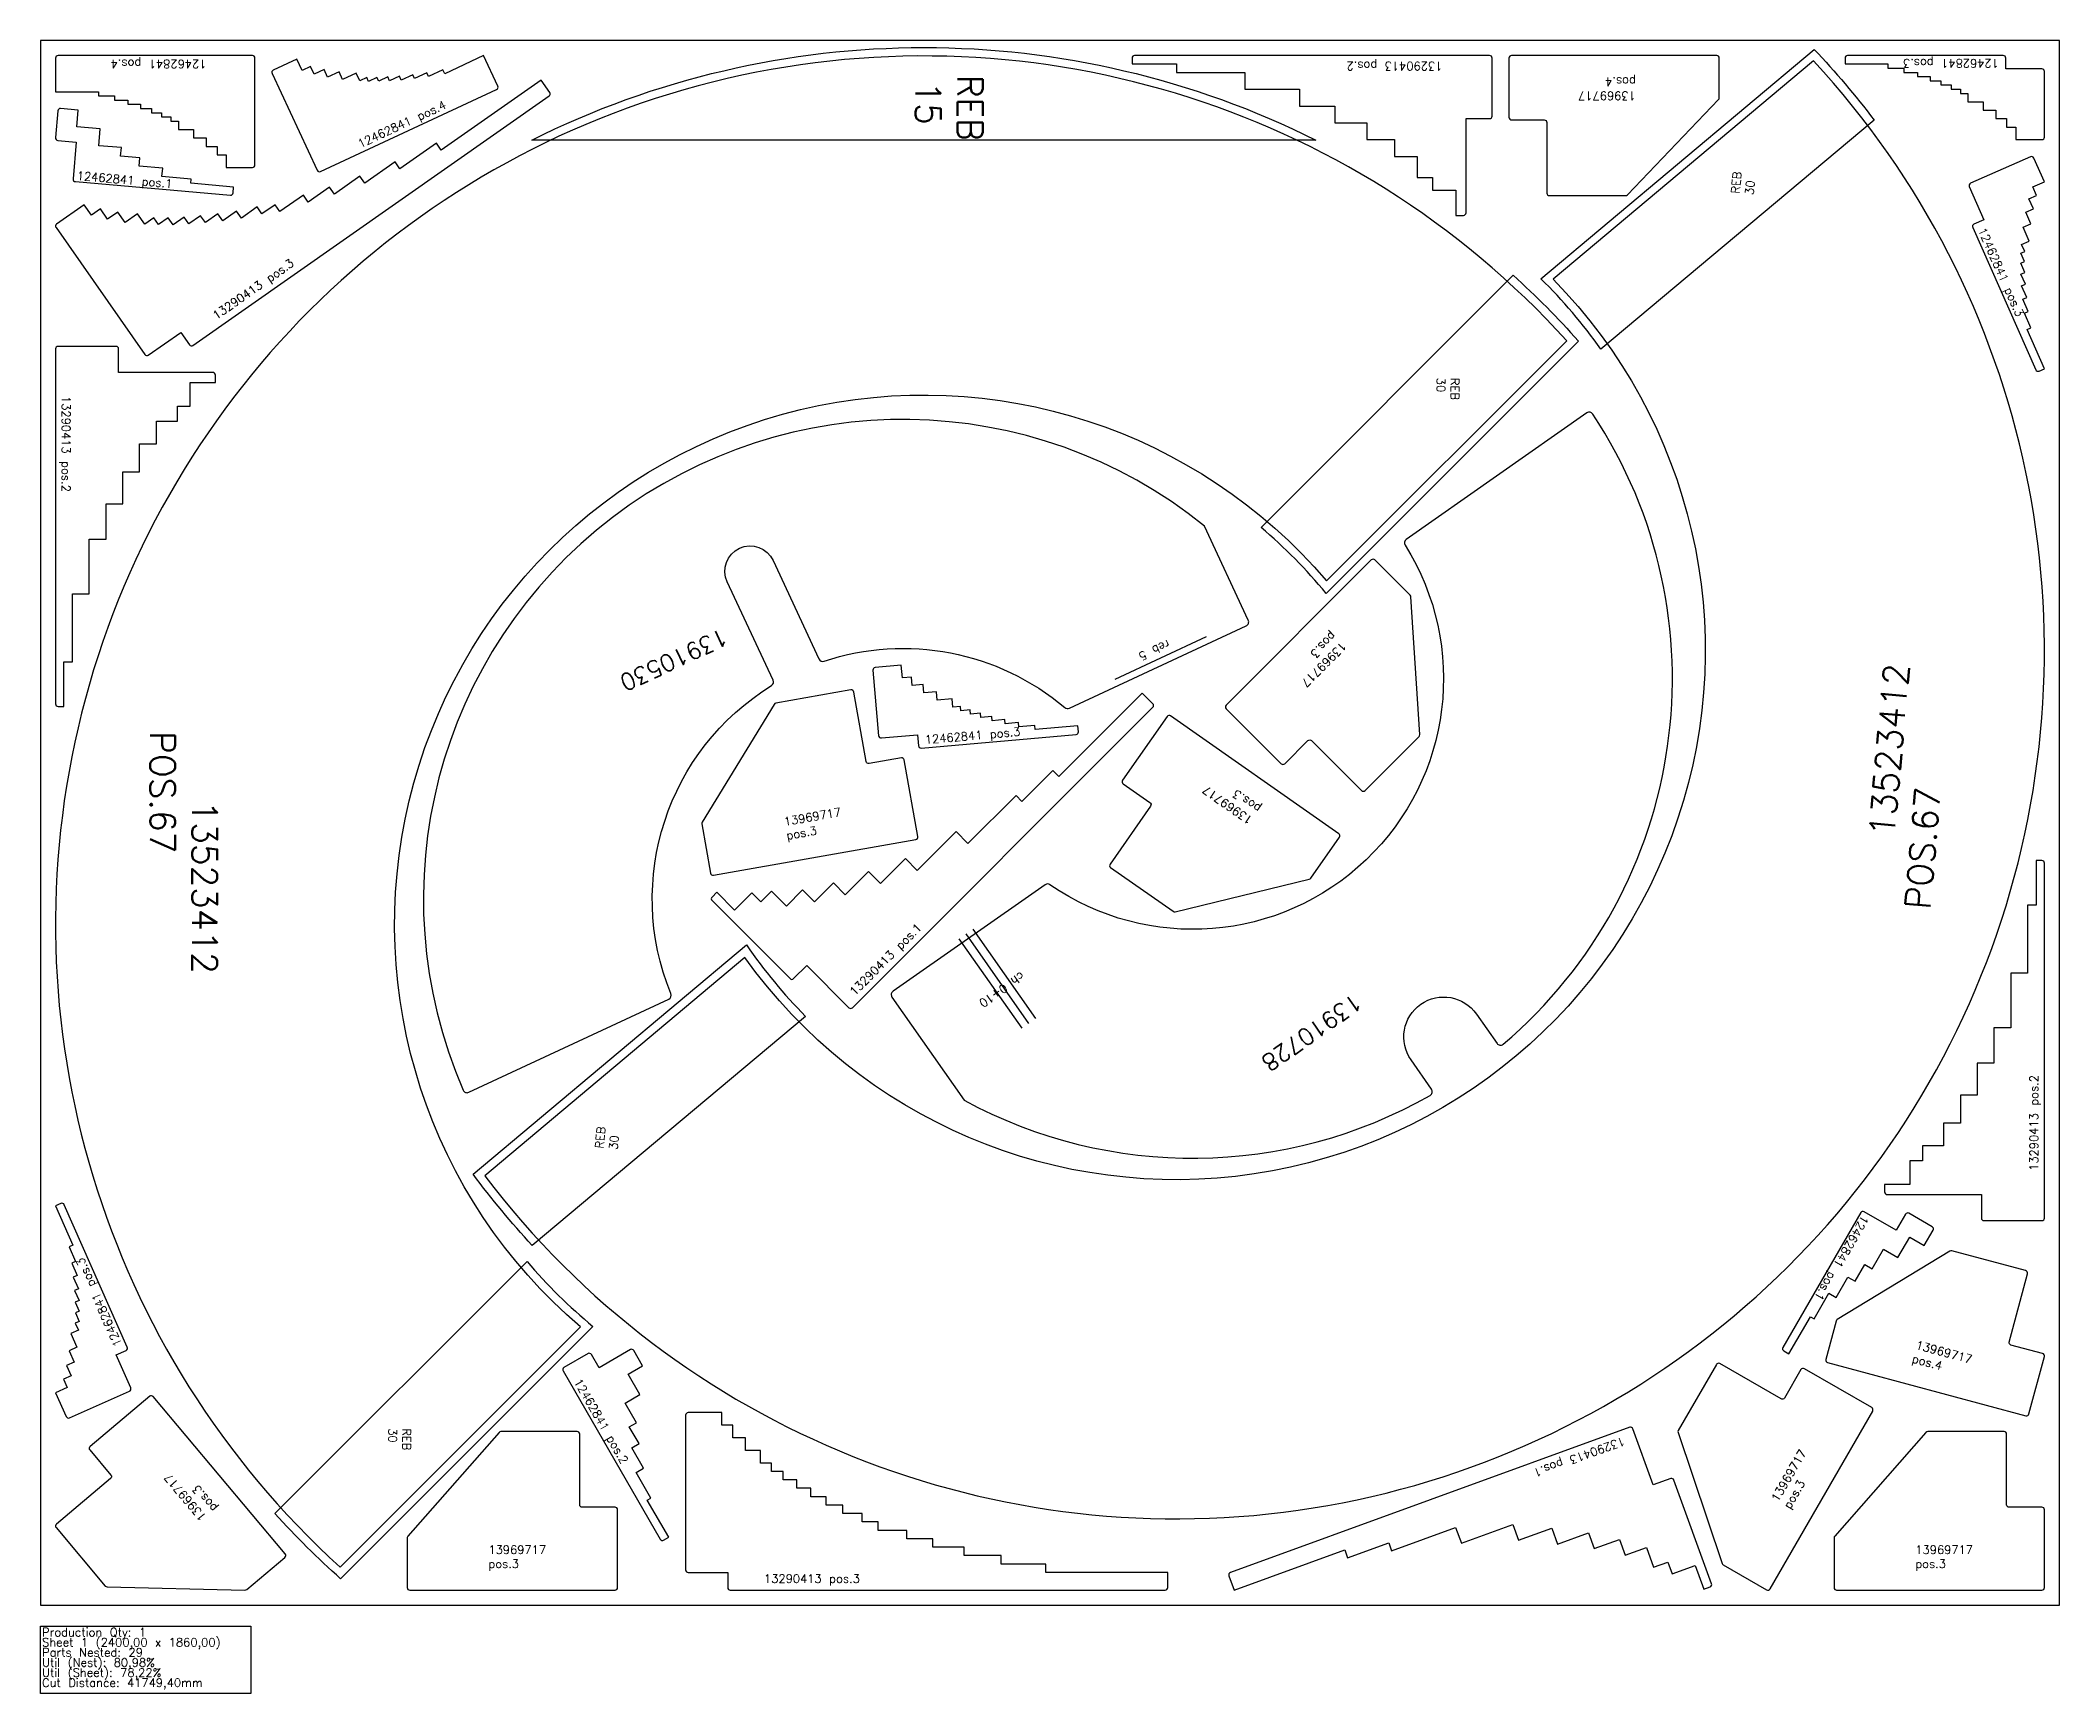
# Model space of a CAD drawing. Header units: millimetres. Extents: x 0 to 2400, y -105 to 1860.
import ezdxf

# ---------------------------------------------------------------- set-up
doc = ezdxf.new("R2010")
doc.units = ezdxf.units.MM
for name, color, linetype in [('12462841', 7, 'Continuous'), ('13290413', 7, 'Continuous'), ('13910530', 7, 'Continuous'), ('13910728', 7, 'Continuous'), ('13969717', 7, 'Continuous'), ('Chanfro', 7, 'Continuous'), ('Rebaixo', 7, 'Continuous'), ('sheet', 24, 'Continuous'), ('Stats', 7, 'Continuous'), ('Texto', 7, 'Continuous')]:
    doc.layers.add(name, color=color, linetype=linetype)
doc.styles.get("Standard").update_dxf_attribs({"font": 'txt.shx'})

msp = doc.modelspace()

# ---------------------------------------------------------------- linework, layer by layer
at = {"color": 1}
for points in [[(21, 1842, 0.414214), (18, 1839), (18, 1799), (69, 1799), (69, 1794), (88, 1794), (88, 1789), (104, 1789), (104, 1784), (119, 1784), (119, 1779), (132, 1779), (132, 1774), (144, 1774), (144, 1769), (155, 1769), (155, 1764), (164, 1764), (164, 1754), (182, 1754), (182, 1744), (197, 1744), (197, 1734), (210, 1734), (210, 1724), (221, 1724), (221, 1709), (252, 1709, 0.414214), (255, 1712), (255, 1839, 0.414214), (252, 1842)], [(542.3, 1801.7, 0.414214), (543.8, 1805.7), (526.8, 1842), (480.6, 1820.4), (478.5, 1825), (461.3, 1816.9), (459.2, 1821.5), (444.7, 1814.7), (442.6, 1819.2), (429, 1812.9), (426.9, 1817.4), (415.1, 1811.9), (413, 1816.5), (402.1, 1811.4), (400, 1815.9), (390, 1811.3), (387.9, 1815.8), (379.7, 1812), (375.5, 1821.1), (359.2, 1813.5), (355, 1822.5), (341.4, 1816.2), (337.1, 1825.2), (325.4, 1819.8), (321.1, 1828.8), (311.2, 1824.2), (304.8, 1837.8), (276.7, 1824.7, 0.414214), (275.3, 1820.7), (329, 1705.6, 0.414214), (332.9, 1704.1)]]:
    msp.add_lwpolyline(points, format="xyb", close=True, dxfattribs=at)
at = {"color": 2}
msp.add_lwpolyline([(1814.2, 1503, 1.049682), (356.5, 45.2), (642, 330.8, -1.082918), (1528.7, 1217.5)], format="xyb", close=True, dxfattribs=at)
at = {"color": 3}
msp.add_lwpolyline([(528.1, 510.5, 1.049682), (2107.4, 1835.7), (1798, 1576.1, -1.082918), (837.4, 770.1)], format="xyb", close=True, dxfattribs=at)
at = {"layer": '12462841', "color": 1}
for points in [[(2148, 1842, 0.414214), (2145, 1839), (2145, 1832), (2196, 1832), (2196, 1827), (2215, 1827), (2215, 1822), (2231, 1822), (2231, 1817), (2246, 1817), (2246, 1812), (2259, 1812), (2259, 1807), (2271, 1807), (2271, 1802), (2282, 1802), (2282, 1797), (2291, 1797), (2291, 1787), (2309, 1787), (2309, 1777), (2324, 1777), (2324, 1767), (2337, 1767), (2337, 1757), (2348, 1757), (2348, 1742), (2379, 1742, 0.414214), (2382, 1745), (2382, 1823, 0.414214), (2379, 1826), (2336, 1826), (2336, 1839, 0.414214), (2333, 1842)], [(225.9, 1676, 0.414214), (229.1, 1678.7), (229.7, 1685.7), (178.9, 1690.1), (179.4, 1695.1), (144.5, 1698.2), (145.4, 1708.1), (117.5, 1710.6), (118.3, 1720.5), (95.4, 1722.5), (96.3, 1732.5), (69.4, 1734.8), (71.1, 1754.8), (43.3, 1757.2), (45, 1777.1), (24.1, 1779, 0.414214), (20.8, 1776.2), (18, 1744.4, 0.414214), (20.8, 1741.1), (42.7, 1739.2), (38.8, 1695.4, 0.414214), (41.6, 1692.1)], [(2371.6, 1468.5, 0.414214), (2375.6, 1467), (2382, 1469.8), (2361.3, 1516.4), (2365.9, 1518.5), (2358.2, 1535.8), (2362.8, 1537.9), (2356.3, 1552.5), (2360.9, 1554.5), (2354.8, 1568.2), (2359.3, 1570.2), (2354.1, 1582.1), (2358.7, 1584.2), (2353.8, 1595.1), (2358.4, 1597.2), (2353.9, 1607.2), (2358.5, 1609.2), (2354.8, 1617.5), (2364, 1621.5), (2356.7, 1638), (2365.8, 1642), (2359.7, 1655.7), (2368.9, 1659.8), (2363.6, 1671.7), (2372.7, 1675.7), (2368.3, 1685.8), (2382, 1691.9), (2369.4, 1720.2, 0.414214), (2365.5, 1721.7), (2294.2, 1690.1, 0.414214), (2292.6, 1686.2), (2310.1, 1646.9), (2298.2, 1641.6, 0.414214), (2296.7, 1637.6)], [(1231.1, 1035.1, 0.414214), (1233.8, 1038.3), (1233.2, 1045.3), (1182.4, 1040.8), (1182, 1045.8), (1163.1, 1044.2), (1162.6, 1049.1), (1146.7, 1047.8), (1146.2, 1052.7), (1131.3, 1051.4), (1130.9, 1056.4), (1117.9, 1055.3), (1117.5, 1060.3), (1105.5, 1059.2), (1105.1, 1064.2), (1094.1, 1063.2), (1093.7, 1068.2), (1084.7, 1067.4), (1083.9, 1077.4), (1065.9, 1075.8), (1065.1, 1085.8), (1050.1, 1084.5), (1049.2, 1094.4), (1036.3, 1093.3), (1035.4, 1103.3), (1024.5, 1102.3), (1023.2, 1117.3), (992.3, 1114.6, 0.414214), (989.5, 1111.3), (996.3, 1033.6, 0.414214), (999.6, 1030.9), (1042.4, 1034.6), (1043.6, 1021.7, 0.414214), (1046.8, 1018.9)], [(28.4, 476.1, 0.414214), (24.4, 477.6), (18, 474.8), (38.7, 428.1), (34.1, 426.1), (41.8, 408.7), (37.2, 406.7), (43.7, 392.1), (39.1, 390.1), (45.2, 376.3), (40.7, 374.3), (45.9, 362.4), (41.3, 360.4), (46.2, 349.4), (41.6, 347.4), (46.1, 337.4), (41.5, 335.3), (45.2, 327.1), (36, 323), (43.3, 306.6), (34.2, 302.5), (40.3, 288.8), (31.1, 284.8), (36.4, 272.9), (27.3, 268.8), (31.7, 258.8), (18, 252.7), (30.6, 224.4, 0.414214), (34.5, 222.8), (105.8, 254.4, 0.414214), (107.4, 258.4), (89.9, 297.7), (101.8, 303, 0.414214), (103.3, 306.9)], [(2071.1, 306.4, 0.414214), (2072.2, 302.3), (2078.3, 298.8), (2103.8, 343), (2108.1, 340.5), (2125.6, 370.8), (2134.3, 365.8), (2148.3, 390.1), (2156.9, 385.1), (2168.4, 405), (2177.1, 400), (2190.6, 423.4), (2207.9, 413.4), (2221.9, 437.6), (2239.2, 427.6), (2249.7, 445.8, 0.414214), (2248.6, 449.9), (2220.9, 465.9, 0.414214), (2216.8, 464.8), (2205.8, 445.8), (2167.7, 467.8, 0.414214), (2163.6, 466.7)], [(621.2, 278.5), (736.7, 78.5, 0.414214), (740.8, 77.4), (746.9, 80.9), (721.4, 125), (725.7, 127.5), (708.2, 157.9), (716.9, 162.9), (702.9, 187.1), (711.5, 192.1), (700, 212), (708.7, 217), (695.2, 240.4), (712.5, 250.4), (698.5, 274.6), (715.8, 284.6), (705.3, 302.8, 0.414214), (701.2, 303.9), (664, 282.4), (655, 298, 0.414214), (650.9, 299.1), (622.3, 282.6, 0.414214)]]:
    msp.add_lwpolyline(points, format="xyb", close=True, dxfattribs=at)
at = {"layer": '13290413', "color": 1}
for points in [[(1722.5, 1842), (1300.5, 1842, 0.414214), (1297.5, 1839), (1297.5, 1832), (1350.5, 1832), (1350.5, 1822), (1431.5, 1822), (1431.5, 1802), (1496.5, 1802), (1496.5, 1782), (1538.5, 1782), (1538.5, 1762), (1576.5, 1762), (1576.5, 1742), (1609.5, 1742), (1609.5, 1722), (1636.5, 1722), (1636.5, 1697), (1654.5, 1697), (1654.5, 1682), (1682.5, 1682), (1682.5, 1652), (1691.5, 1652, 0.414214), (1694.5, 1655), (1694.5, 1767), (1722.5, 1767, 0.414214), (1725.5, 1770), (1725.5, 1839, 0.414214)], [(166.8, 1512.9), (177.1, 1498.1, 0.414214), (181.3, 1497.4), (604.8, 1793.9, 0.414214), (605.5, 1798.1), (595.2, 1812.8), (476.4, 1729.7), (470.7, 1737.9), (427.3, 1707.5), (421.5, 1715.7), (385.5, 1690.4), (379.8, 1698.6), (349.4, 1677.4), (343.7, 1685.6), (318.3, 1667.8), (312.6, 1676), (284.7, 1656.5), (279, 1664.7), (263.4, 1653.8), (257.7, 1662), (238.9, 1648.8), (233.1, 1657), (216.7, 1645.5), (211, 1653.7), (196.3, 1643.4), (190.5, 1651.6), (176.6, 1641.8), (170.9, 1650), (157.7, 1640.8), (152, 1649), (140.5, 1641), (134.8, 1649.2), (124.2, 1641.7), (115.6, 1654), (100.8, 1643.7), (92.2, 1656), (79.9, 1647.4), (71.3, 1659.7), (60.7, 1652.2), (52.1, 1664.5), (19.3, 1641.5, 0.414214), (18.6, 1637.4), (124.1, 1486.6, 0.414214), (128.3, 1485.9)], [(18, 1493.3), (18, 1071.3, 0.414214), (21, 1068.3), (28, 1068.3), (28, 1121.3), (38, 1121.3), (38, 1202.3), (58, 1202.3), (58, 1267.3), (78, 1267.3), (78, 1309.3), (98, 1309.3), (98, 1347.3), (118, 1347.3), (118, 1380.3), (138, 1380.3), (138, 1407.3), (163, 1407.3), (163, 1425.3), (178, 1425.3), (178, 1453.3), (208, 1453.3), (208, 1462.3, 0.414214), (205, 1465.3), (93, 1465.3), (93, 1493.3, 0.414214), (90, 1496.3), (21, 1496.3, 0.414214)], [(961, 710.2, 0.414214), (965.2, 710.2), (1322.3, 1067.3, 0.414214), (1322.3, 1071.5), (1309.6, 1084.2), (1210.6, 985.2), (1203.5, 992.3), (1166.7, 955.5), (1159.7, 962.6), (1102.4, 905.3), (1088.3, 919.5), (1042.3, 873.5), (1028.1, 887.7), (998.5, 858), (984.3, 872.1), (956.7, 844.5), (942.6, 858.7), (920, 836), (905.8, 850.2), (886.7, 831.1), (869, 848.8), (856.3, 836), (845.7, 846.6), (825.2, 826.1), (804, 847.4), (798.3, 841.7, 0.414214), (798.3, 837.5), (891, 744.8, 0.414214), (895.2, 744.8), (910.8, 760.4)], [(2382, 460.2), (2382, 882.2, 0.414214), (2379, 885.2), (2372, 885.2), (2372, 832.2), (2362, 832.2), (2362, 751.2), (2342, 751.2), (2342, 686.2), (2322, 686.2), (2322, 644.2), (2302, 644.2), (2302, 606.2), (2282, 606.2), (2282, 573.2), (2262, 573.2), (2262, 546.2), (2237, 546.2), (2237, 528.2), (2222, 528.2), (2222, 500.2), (2192, 500.2), (2192, 491.2, 0.414214), (2195, 488.2), (2307, 488.2), (2307, 460.2, 0.414214), (2310, 457.2), (2379, 457.2, 0.414214)], [(816.9, 39), (816.9, 21, 0.414214), (819.9, 18), (1336.9, 18, 0.414214), (1339.9, 21), (1339.9, 39), (1194.9, 39), (1194.9, 49), (1141.9, 49), (1141.9, 59), (1097.9, 59), (1097.9, 69), (1060.9, 69), (1060.9, 79), (1029.9, 79), (1029.9, 89), (995.9, 89), (995.9, 99), (976.9, 99), (976.9, 109), (953.9, 109), (953.9, 119), (933.9, 119), (933.9, 129), (915.9, 129), (915.9, 139), (898.9, 139), (898.9, 149), (882.9, 149), (882.9, 159), (868.9, 159), (868.9, 169), (855.9, 169), (855.9, 184), (837.9, 184), (837.9, 199), (822.9, 199), (822.9, 214), (809.9, 214), (809.9, 229), (769.9, 229, 0.414214), (766.9, 226), (766.9, 42, 0.414214), (769.9, 39)], [(1892.8, 209.7, 0.414214), (1889, 211.5), (1414.4, 38.8, 0.414214), (1412.6, 34.9), (1418.8, 18), (1550.3, 65.9), (1553.7, 56.5), (1602.6, 74.3), (1606, 64.9), (1682.1, 92.6), (1689, 73.8), (1750.1, 96), (1756.9, 77.2), (1796.4, 91.6), (1803.2, 72.8), (1839.9, 86.1), (1846.7, 67.3), (1876.8, 78.3), (1883.6, 59.5), (1909, 68.7), (1917.5, 45.2), (1934.5, 51.4), (1939.6, 37.3), (1966.8, 47.2), (1977.1, 19), (1984.6, 21.8, 0.414214), (1986.4, 25.6), (1941.6, 148.7, 0.414214), (1937.8, 150.5), (1917.1, 143)]]:
    msp.add_lwpolyline(points, format="xyb", close=True, dxfattribs=at)
at = {"layer": '13910530', "color": 1}
msp.add_lwpolyline([(1383.5, 1282.8, 0.78415), (502.5, 612.3, 0.422012), (509.2, 609.7), (746.8, 720.5, 0.399781), (749.3, 727, -0.366588), (869, 1093.1, 0.380698), (870.9, 1099.5), (816.4, 1216.4, -0.999989), (870.8, 1241.8), (925.3, 1124.8, 0.380698), (931.4, 1122.2, -0.261349), (1217.7, 1066.9, 0.292513), (1223.1, 1066.2), (1433.2, 1164.2, 0.414214), (1435.7, 1170.9)], format="xyb", close=True, dxfattribs=at)
at = {"layer": '13910728', "color": 1}
msp.add_lwpolyline([(1838.1, 1417.2), (1623.4, 1266.8, 0.399781), (1622, 1260, -0.816212), (1200, 856.5, 0.313978), (1194.3, 856.5), (1013.4, 729.8, 0.414214), (1012.2, 722.9), (1098, 600.3, 0.259283), (1651.9, 606.1, 0.441739), (1653.5, 613.3), (1629.1, 648.2, -0.999995), (1706.9, 702.7), (1731.3, 667.8, 0.441739), (1738.6, 666.9, 0.3796), (1845.2, 1415.8, 0.422012)], format="xyb", close=True, dxfattribs=at)
at = {"layer": '13969717', "color": 1}
for points in [[(1992.5, 1842), (1748.5, 1842, 0.414214), (1745.5, 1839), (1745.5, 1768.5, 0.414214), (1748.5, 1765.5), (1787.5, 1765.5, -0.414214), (1790.5, 1762.5), (1790.5, 1678.5, 0.414214), (1793.5, 1675.5), (1884.2, 1675.5, 0.204693), (1886.4, 1676.4), (1994.7, 1789.6, 0.193144), (1995.5, 1791.7), (1995.5, 1839, 0.414214)], [(1581.9, 1242.4), (1409.4, 1069.8, 0.414214), (1409.4, 1065.6), (1474.8, 1000.2, 0.414214), (1479, 1000.2), (1506.6, 1027.8, -0.414214), (1510.8, 1027.8), (1570.2, 968.4, 0.414214), (1574.5, 968.4), (1638.6, 1032.5, 0.215533), (1639.4, 1034.8), (1629, 1198.5, 0.182397), (1628.1, 1200.4), (1586.1, 1242.4, 0.414214)], [(800.1, 867.8), (1040.4, 910.1, 0.414214), (1042.8, 913.6), (1026.8, 1004.7, 0.414214), (1023.3, 1007.1), (984.9, 1000.4, -0.414214), (981.4, 1002.8), (966.8, 1085.5, 0.414214), (963.4, 1088), (874.1, 1072.2, 0.215533), (872.1, 1070.8), (786.7, 930.8, 0.182397), (786.3, 928.7), (796.6, 870.2, 0.414214)], [(1543.3, 917.1), (1343.4, 1057.1, 0.414214), (1339.2, 1056.4), (1286.1, 980.6, 0.414214), (1286.9, 976.4), (1318.8, 954, -0.414214), (1319.6, 949.9), (1271.4, 881, 0.414214), (1272.1, 876.9), (1346.4, 824.9, 0.215533), (1348.8, 824.4), (1508.2, 863.1, 0.182397), (1509.9, 864.3), (1544, 913, 0.414214)], [(2124.3, 288.4), (2360, 225.3, 0.414214), (2363.6, 227.4), (2381.9, 295.5, 0.414214), (2379.8, 299.2), (2342.1, 309.3, -0.414214), (2340, 312.9), (2361.7, 394.1, 0.414214), (2359.6, 397.8), (2272, 421.2, 0.204693), (2269.6, 420.9), (2135.7, 339.6, 0.193144), (2134.4, 337.8), (2122.1, 292.1, 0.414214)], [(2055.8, 19.5), (2177.8, 230.8, 0.414214), (2176.7, 234.9), (2096.6, 281.2, 0.414214), (2092.5, 280.1), (2073, 246.3, -0.414214), (2068.9, 245.2), (1996.1, 287.2, 0.414214), (1992, 286.1), (1946.7, 207.6, 0.215533), (1946.5, 205.2), (1998.9, 49.8, 0.182397), (2000.3, 48.1), (2051.7, 18.4, 0.414214)], [(291, 61.1), (134.2, 248, 0.414214), (130, 248.4), (59.1, 188.9, 0.414214), (58.7, 184.7), (83.8, 154.8, -0.414214), (83.4, 150.6), (19.1, 96.6, 0.414214), (18.7, 92.4), (77, 22.9, 0.215533), (79.2, 21.9), (243.2, 18, 0.182397), (245.2, 18.7), (290.7, 56.9, 0.414214)], [(439, 18), (683, 18, 0.414214), (686, 21), (686, 113.5, 0.414214), (683, 116.5), (644, 116.5, -0.414214), (641, 119.5), (641, 203.5, 0.414214), (638, 206.5), (547.3, 206.5, 0.215533), (545.1, 205.5), (436.7, 82.3, 0.182397), (436, 80.4), (436, 21, 0.414214)], [(2135, 18), (2379, 18, 0.414214), (2382, 21), (2382, 113.5, 0.414214), (2379, 116.5), (2340, 116.5, -0.414214), (2337, 119.5), (2337, 203.5, 0.414214), (2334, 206.5), (2243.4, 206.5, 0.215533), (2241.1, 205.5), (2132.7, 82.3, 0.182397), (2132, 80.4), (2132, 21, 0.414214)]]:
    msp.add_lwpolyline(points, format="xyb", close=True, dxfattribs=at)
at = {"layer": 'Chanfro', "color": 1}
for p, q in [((1166.8, 685.8), (1092.2, 792.3)), ((1175, 691.6), (1100.4, 798.1)), ((1183.1, 697.3), (1108.6, 803.8))]:
    msp.add_line(p, q, dxfattribs=at)
at = {"layer": 'Rebaixo', "color": 1}
msp.add_line((1277.3, 1100.6), (1386.1, 1151.4), dxfattribs=at)
at = {"layer": 'Rebaixo', "color": 2}
for points in [[(1516, 1741.5), (584, 1741.5, -0.23606)], [(1854.7, 1493, 0.044516), (1783.4, 1576.7), (2108.4, 1849.3, -0.02641), (2179.5, 1765.3)], [(1750.6, 1580.8, -0.02641), (1828, 1502.6), (1528.1, 1202.7, 0.044516), (1450.9, 1281.1)], [(584.5, 427.7, -0.02641), (514.3, 512.3), (839.3, 784.9, 0.044516), (909.3, 700)], [(578.4, 408.6, 0.044516), (656.8, 331.4), (356.9, 31.5, -0.02641), (278.7, 108.9)]]:
    msp.add_lwpolyline(points, format="xyb", close=True, dxfattribs=at)
at = {"layer": 'sheet', "color": 7}
msp.add_lwpolyline([(0, 0), (2400, 0), (2400, 1860), (0, 1860)], close=True, dxfattribs=at)
at = {"layer": 'Stats', "color": 151}
msp.add_lwpolyline([(0, -25), (250, -25), (250, -105), (0, -105), (0, -25)], close=True, dxfattribs=at)

# ---------------------------------------------------------------- texts
at = {"layer": 'Chanfro', "color": 1, "insert": (1171, 745.2), "char_height": 10, "width": 141.629, "attachment_point": 1, "rotation": 215}
msp.add_mtext('ch 0+10', dxfattribs=at)
at = {"layer": 'Rebaixo', "color": 2}
for s, width, insert, char_height, attachment_point, rotation in [('REB\\P{\\W0.297611; }15', 57.857, (1120.1, 1819), 30, 1, 270), ('REB\\P30', 77.304, (2036.1, 1676), 10, 7, 84.9866), ('REB\\P30', 77.304, (1686.3, 1458.9), 10, 1, 270), ('REB\\P30', 77.304, (659.3, 543.4), 10, 1, 84.9866), ('REB\\P30', 77.304, (413.7, 210.4), 10, 7, 270)]:
    msp.add_mtext_dynamic_manual_height_columns(s, width=width, gutter_width=12.5, heights=[0], dxfattribs=dict(at, insert=insert, char_height=char_height, attachment_point=attachment_point, rotation=rotation))
at = {"layer": 'Rebaixo', "color": 1, "insert": (1304.4, 1131.3), "char_height": 10, "width": 59.69, "attachment_point": 9, "rotation": 205}
msp.add_mtext('reb 5', dxfattribs=at)
at = {"layer": 'Stats', "color": 60}
for s, p in [('Sheet 1 (2400,00 x 1860,00)', (2, -49)), ('Production Qty: 1', (2, -37)), ('Parts Nested: 29', (2, -61)), ('Util (Nest): 80,98%', (2, -73)), ('Cut Distance: 41749,40mm', (2, -97)), ('Util (Sheet): 78,22%', (2, -85))]:
    msp.add_text(s, height=10, dxfattribs=at).set_placement(p)
at = {"layer": 'Texto', "color": 1}
for s, insert, char_height, width, attachment_point, rotation in [('\\pt90;12462841 pos.4', (197.4, 1826.9), 10, 161.025, 1, 180), ('13290413 pos.2', (1666.4, 1824.4), 10, 241.207, 1, 180), ('\\pt90;12462841 pos.3', (2327.8, 1827.6), 10, 161.025, 1, 180), ('13969717\\Ppos.4', (1896.3, 1789.1), 10, 75.614, 1, 180), ('\\pt90;12462841 pos.4', (376, 1740.9), 10, 161.025, 1, 25), ('12462841 pos.1', (43.8, 1704.4), 10, 161.025, 1, 355), ('\\pt90;12462841 pos.3', (2311.9, 1638.7), 10, 161.025, 1, 293.9101), ('13290413 pos.3', (203.4, 1535.8), 10, 241.207, 1, 35), ('13290413 pos.2', (35.6, 1437.3), 10, 241.207, 1, 270), ('13910530', (695.1, 1085.7), 20, 581.497, 3, 205), ('13969717\\Ppos.3', (1553.3, 1138.8), 10, 75.614, 1, 225), ('\\pt90;12462841 pos.3', (1050.8, 1033.7), 10, 161.025, 1, 5), ('13969717\\Ppos.3', (1436.2, 927.3), 10, 75.614, 1, 145), ('13969717\\Ppos.3', (883, 936.2), 10, 75.614, 1, 10), ('13290413 pos.1', (960.6, 730.8), 10, 241.207, 1, 45), ('13910728', (1460.8, 633.3), 20, 245.736, 3, 215), ('13290413 pos.2', (2364.4, 516.3), 10, 241.207, 1, 90), ('12462841 pos.1', (2173.8, 459.5), 10, 161.025, 1, 240), ('\\pt90;12462841 pos.3', (88.1, 305.9), 10, 161.025, 1, 113.9101), ('13969717\\Ppos.4', (2230.8, 314.6), 10, 75.614, 1, 345), ('12462841 pos.2', (642.4, 270.7), 10, 161.025, 1, 300), ('13290413 pos.1', (1884.4, 190.9), 10, 241.207, 1, 200), ('13969717\\Ppos.3', (2056.6, 127), 10, 75.614, 1, 60), ('13969717\\Ppos.3', (190.3, 98.7), 10, 75.614, 1, 130)]:
    msp.add_mtext(s, dxfattribs=dict(at, insert=insert, char_height=char_height, width=width, attachment_point=attachment_point, rotation=rotation))
at = {"layer": 'Texto', "color": 3, "insert": (2166.3, 833), "char_height": 30, "width": 410.445, "attachment_point": 1, "rotation": 85}
msp.add_mtext('{\\W3.093234; }13523412 POS.67', dxfattribs=at)
at = {"layer": 'Texto', "color": 2, "insert": (210.3, 1039), "char_height": 30, "width": 410.445, "attachment_point": 1, "rotation": 270}
msp.add_mtext('{\\W3.093234; }13523412 POS.67', dxfattribs=at)
at = {"layer": 'Texto', "color": 1, "char_height": 10, "attachment_point": 1}
for s, insert, width in [('13969717\\Ppos.3', (532.5, 71), 75.614), ('13969717\\Ppos.3', (2228.5, 71), 75.614), ('13290413 pos.3', (860.1, 36.7), 241.207)]:
    msp.add_mtext(s, dxfattribs=dict(at, insert=insert, width=width))

doc.saveas('drawing.dxf')
